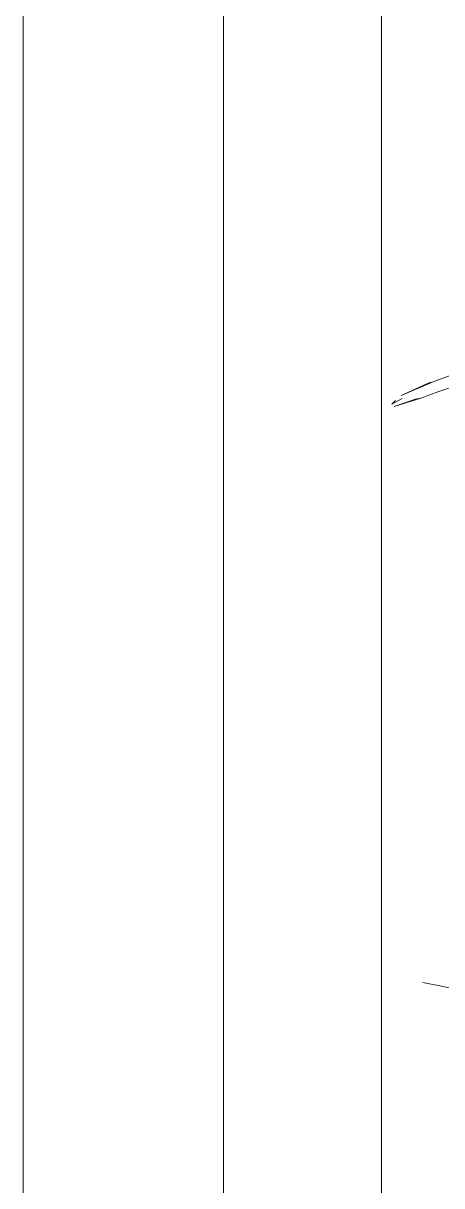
# Model space of a CAD drawing. Header units: millimetres. Extents: x -67152 to -48359, y -6192 to 21191.
# Drawn here: x -65188.3 to -65056.1, y 1820.8 to 2188.3 of the extents above; entities that cross this region are included whole.
import ezdxf

# ---------------------------------------------------------------- set-up
doc = ezdxf.new("R2010")
doc.units = ezdxf.units.MM
for name, color, linetype, lineweight in [('A-FLOR', 192, 'Continuous', 18), ('G-IMPT', 8, 'Continuous', 9), ('I-FURN', 30, 'Continuous', 9), ('L-PLNT', 71, 'Continuous', 9)]:
    doc.layers.add(name, color=color, linetype=linetype, lineweight=lineweight)

# ---------------------------------------------------------------- blocks, each defined once
blk = doc.blocks.new('PM_001 - PM_001-3564975-Nivel 1 Oficinas')
at = {"layer": 'I-FURN'}
for p, q in [((1850, 400), (1850, -1856.04)), ((1900, -1856.04), (1900, 400))]:
    blk.add_line(p, q, dxfattribs=at)
blk = doc.blocks.new('JARDIN VERTICAL_02 - JARDIN VERTICAL_02-V27-Nivel 1 Oficinas')
at = {"layer": 'G-IMPT'}
for p, q in [((66.26, -163.38), (64.21, -157.12)), ((254.15, -163.03), (255.48, -157.14)), ((63.22, -165.2), (60.9, -158.94)), ((63.22, -165.2), (67.57, -175.3)), ((66.26, -163.38), (68.37, -169.03)), ((253.07, -168.42), (254.15, -163.03)), ((67.57, -175.3), (63.35, -165.97)), ((68.37, -169.03), (70.96, -177.54)), ((68.37, -169.03), (68.7, -170.72)), ((70.96, -177.54), (68.7, -170.72)), ((68.5, -175), (70.28, -178.2)), ((70.28, -178.2), (69.15, -177.03))]:
    blk.add_line(p, q, dxfattribs=at)

msp = doc.modelspace()

# ---------------------------------------------------------------- linework, layer by layer
at = {"layer": 'A-FLOR'}
msp.add_line((-65188.3, 2344.53), (-65188.3, 1044.53), dxfattribs=at)

# ---------------------------------------------------------------- block references
at = {"layer": 'I-FURN', "rotation": 180}
msp.add_blockref('PM_001 - PM_001-3564975-Nivel 1 Oficinas', (-63225.04, 944.53), dxfattribs=at)
at = {"layer": 'L-PLNT', "rotation": 269.9999999999999}
msp.add_blockref('JARDIN VERTICAL_02 - JARDIN VERTICAL_02-V27-Nivel 1 Oficinas', (-64893.59, 2138.15), dxfattribs=at)

doc.saveas('drawing.dxf')
